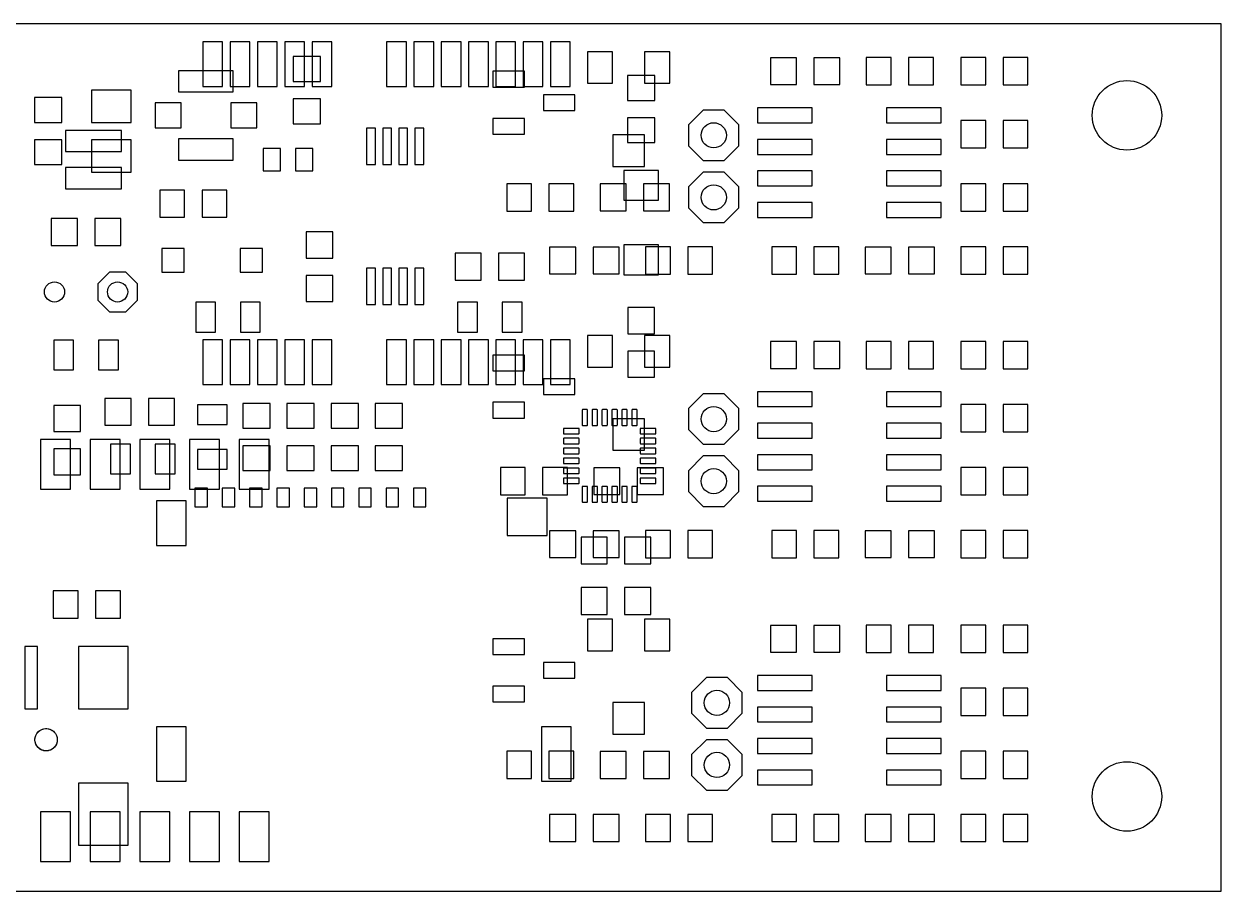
# Model space of a CAD drawing. Header units: millimetres. Extents: x 0 to 151, y 0 to 35.
# Drawn here: x 102.91 to 151.11, y 0 to 34.93 of the extents above; entities that cross this region are included whole.
import ezdxf

# ---------------------------------------------------------------- set-up
doc = ezdxf.new("R2010")
doc.units = ezdxf.units.MM

msp = doc.modelspace()

# ---------------------------------------------------------------- linework, layer by layer
at = {"layer": '16_copper'}
for points in [[(126.612, 33.806), (125.596, 33.806), (125.596, 32.536), (126.612, 32.536)], [(128.912, 33.806), (127.896, 33.806), (127.896, 32.536), (128.912, 32.536)], [(114.85, 33.608), (113.75, 33.608), (113.75, 32.608), (114.85, 32.608)], [(134.016, 33.56), (132.966, 33.56), (132.966, 32.48), (134.016, 32.48)], [(135.766, 33.56), (134.716, 33.56), (134.716, 32.48), (135.766, 32.48)], [(137.826, 33.57), (136.826, 33.57), (136.826, 32.47), (137.826, 32.47)], [(139.526, 33.57), (138.526, 33.57), (138.526, 32.47), (139.526, 32.47)], [(141.636, 33.57), (140.636, 33.57), (140.636, 32.47), (141.636, 32.47)], [(143.336, 33.57), (142.336, 33.57), (142.336, 32.47), (143.336, 32.47)], [(111.336, 33.042), (109.136, 33.042), (109.136, 32.192), (111.336, 32.192)], [(123.063, 33.017), (121.793, 33.017), (121.793, 32.383), (123.063, 32.383)], [(114.85, 31.908), (113.75, 31.908), (113.75, 30.908), (114.85, 30.908)], [(125.095, 32.068), (123.825, 32.068), (123.825, 31.433), (125.095, 31.433)], [(109.236, 31.742), (108.186, 31.742), (108.186, 30.742), (109.236, 30.742)], [(112.286, 31.742), (111.236, 31.742), (111.236, 30.742), (112.286, 30.742)], [(131.699, 30.019), (131.699, 30.861), (131.104, 31.456), (130.262, 31.456), (129.667, 30.861), (129.667, 30.019), (130.262, 29.424), (131.104, 29.424)], [(134.644, 31.542), (132.444, 31.542), (132.444, 30.942), (134.644, 30.942)], [(139.844, 31.542), (137.644, 31.542), (137.644, 30.942), (139.844, 30.942)], [(123.063, 31.117), (121.793, 31.117), (121.793, 30.483), (123.063, 30.483)], [(141.636, 31.03), (140.636, 31.03), (140.636, 29.93), (141.636, 29.93)], [(143.336, 31.03), (142.336, 31.03), (142.336, 29.93), (143.336, 29.93)], [(106.833, 30.639), (104.583, 30.639), (104.583, 29.789), (106.833, 29.789)], [(117.058, 30.728), (116.704, 30.728), (116.704, 29.266), (117.058, 29.266)], [(117.708, 30.728), (117.354, 30.728), (117.354, 29.266), (117.708, 29.266)], [(118.358, 30.728), (118.004, 30.728), (118.004, 29.266), (118.358, 29.266)], [(119.008, 30.728), (118.654, 30.728), (118.654, 29.266), (119.008, 29.266)], [(127.889, 30.456), (126.619, 30.456), (126.619, 29.186), (127.889, 29.186)], [(111.336, 30.292), (109.136, 30.292), (109.136, 29.442), (111.336, 29.442)], [(113.238, 29.914), (112.538, 29.914), (112.538, 29.014), (113.238, 29.014)], [(114.538, 29.914), (113.838, 29.914), (113.838, 29.014), (114.538, 29.014)], [(134.644, 30.272), (132.444, 30.272), (132.444, 29.672), (134.644, 29.672)], [(139.844, 30.272), (137.644, 30.272), (137.644, 29.672), (139.844, 29.672)], [(106.833, 29.139), (104.583, 29.139), (104.583, 28.289), (106.833, 28.289)], [(131.699, 27.519), (131.699, 28.361), (131.104, 28.956), (130.262, 28.956), (129.667, 28.361), (129.667, 27.519), (130.262, 26.924), (131.104, 26.924)], [(134.644, 29.002), (132.444, 29.002), (132.444, 28.402), (134.644, 28.402)], [(139.844, 29.002), (137.644, 29.002), (137.644, 28.402), (139.844, 28.402)], [(123.348, 28.49), (122.348, 28.49), (122.348, 27.39), (123.348, 27.39)], [(125.048, 28.49), (124.048, 28.49), (124.048, 27.39), (125.048, 27.39)], [(127.158, 28.48), (126.108, 28.48), (126.108, 27.4), (127.158, 27.4)], [(128.908, 28.48), (127.858, 28.48), (127.858, 27.4), (128.908, 27.4)], [(141.636, 28.49), (140.636, 28.49), (140.636, 27.39), (141.636, 27.39)], [(143.336, 28.49), (142.336, 28.49), (142.336, 27.39), (143.336, 27.39)], [(109.378, 28.236), (108.378, 28.236), (108.378, 27.136), (109.378, 27.136)], [(111.078, 28.236), (110.078, 28.236), (110.078, 27.136), (111.078, 27.136)], [(134.644, 27.732), (132.444, 27.732), (132.444, 27.132), (134.644, 27.132)], [(139.844, 27.732), (137.644, 27.732), (137.644, 27.132), (139.844, 27.132)], [(105.06, 27.083), (104.01, 27.083), (104.01, 26.003), (105.06, 26.003)], [(106.81, 27.083), (105.76, 27.083), (105.76, 26.003), (106.81, 26.003)], [(115.348, 26.546), (114.268, 26.546), (114.268, 25.496), (115.348, 25.496)], [(109.365, 25.875), (108.465, 25.875), (108.465, 24.925), (109.365, 24.925)], [(112.515, 25.875), (111.615, 25.875), (111.615, 24.925), (112.515, 24.925)], [(121.316, 25.686), (120.266, 25.686), (120.266, 24.606), (121.316, 24.606)], [(123.066, 25.686), (122.016, 25.686), (122.016, 24.606), (123.066, 24.606)], [(125.126, 25.94), (124.076, 25.94), (124.076, 24.86), (125.126, 24.86)], [(126.876, 25.94), (125.826, 25.94), (125.826, 24.86), (126.876, 24.86)], [(128.936, 25.95), (127.936, 25.95), (127.936, 24.85), (128.936, 24.85)], [(130.636, 25.95), (129.636, 25.95), (129.636, 24.85), (130.636, 24.85)], [(134.016, 25.95), (133.016, 25.95), (133.016, 24.85), (134.016, 24.85)], [(135.716, 25.95), (134.716, 25.95), (134.716, 24.85), (135.716, 24.85)], [(137.826, 25.94), (136.776, 25.94), (136.776, 24.86), (137.826, 24.86)], [(139.576, 25.94), (138.526, 25.94), (138.526, 24.86), (139.576, 24.86)], [(141.636, 25.95), (140.636, 25.95), (140.636, 24.85), (141.636, 24.85)], [(143.336, 25.95), (142.336, 25.95), (142.336, 24.85), (143.336, 24.85)], [(117.058, 25.09), (116.704, 25.09), (116.704, 23.628), (117.058, 23.628)], [(117.708, 25.09), (117.354, 25.09), (117.354, 23.628), (117.708, 23.628)], [(118.358, 25.09), (118.004, 25.09), (118.004, 23.628), (118.358, 23.628)], [(119.008, 25.09), (118.654, 25.09), (118.654, 23.628), (119.008, 23.628)], [(107.48, 23.799), (107.48, 24.461), (107.011, 24.93), (106.349, 24.93), (105.88, 24.461), (105.88, 23.799), (106.349, 23.33), (107.011, 23.33)], [(115.348, 24.796), (114.268, 24.796), (114.268, 23.746), (115.348, 23.746)], [(110.625, 23.714), (109.825, 23.714), (109.825, 22.514), (110.625, 22.514)], [(112.425, 23.714), (111.625, 23.714), (111.625, 22.514), (112.425, 22.514)], [(121.166, 23.714), (120.366, 23.714), (120.366, 22.514), (121.166, 22.514)], [(122.966, 23.714), (122.166, 23.714), (122.166, 22.514), (122.966, 22.514)], [(104.91, 22.19), (104.11, 22.19), (104.11, 20.99), (104.91, 20.99)], [(106.71, 22.19), (105.91, 22.19), (105.91, 20.99), (106.71, 20.99)], [(126.612, 22.376), (125.596, 22.376), (125.596, 21.106), (126.612, 21.106)], [(128.912, 22.376), (127.896, 22.376), (127.896, 21.106), (128.912, 21.106)], [(134.016, 22.13), (132.966, 22.13), (132.966, 21.05), (134.016, 21.05)], [(135.766, 22.13), (134.716, 22.13), (134.716, 21.05), (135.766, 21.05)], [(137.826, 22.14), (136.826, 22.14), (136.826, 21.04), (137.826, 21.04)], [(139.526, 22.14), (138.526, 22.14), (138.526, 21.04), (139.526, 21.04)], [(141.636, 22.14), (140.636, 22.14), (140.636, 21.04), (141.636, 21.04)], [(143.336, 22.14), (142.336, 22.14), (142.336, 21.04), (143.336, 21.04)], [(123.063, 21.588), (121.793, 21.588), (121.793, 20.953), (123.063, 20.953)], [(125.095, 20.637), (123.825, 20.637), (123.825, 20.003), (125.095, 20.003)], [(131.699, 18.589), (131.699, 19.431), (131.104, 20.026), (130.262, 20.026), (129.667, 19.431), (129.667, 18.589), (130.262, 17.994), (131.104, 17.994)], [(134.644, 20.112), (132.444, 20.112), (132.444, 19.512), (134.644, 19.512)], [(139.844, 20.112), (137.644, 20.112), (137.644, 19.512), (139.844, 19.512)], [(123.063, 19.688), (121.793, 19.688), (121.793, 19.053), (123.063, 19.053)], [(141.636, 19.6), (140.636, 19.6), (140.636, 18.5), (141.636, 18.5)], [(143.336, 19.6), (142.336, 19.6), (142.336, 18.5), (143.336, 18.5)], [(127.889, 19.026), (126.619, 19.026), (126.619, 17.756), (127.889, 17.756)], [(134.644, 18.842), (132.444, 18.842), (132.444, 18.242), (134.644, 18.242)], [(139.844, 18.842), (137.644, 18.842), (137.644, 18.242), (139.844, 18.242)], [(104.778, 18.192), (103.578, 18.192), (103.578, 16.192), (104.778, 16.192)], [(106.778, 18.192), (105.578, 18.192), (105.578, 16.192), (106.778, 16.192)], [(108.778, 18.192), (107.578, 18.192), (107.578, 16.192), (108.778, 16.192)], [(110.778, 18.192), (109.578, 18.192), (109.578, 16.192), (110.778, 16.192)], [(112.778, 18.192), (111.578, 18.192), (111.578, 16.192), (112.778, 16.192)], [(131.699, 16.089), (131.699, 16.931), (131.104, 17.526), (130.262, 17.526), (129.667, 16.931), (129.667, 16.089), (130.262, 15.494), (131.104, 15.494)], [(134.644, 17.572), (132.444, 17.572), (132.444, 16.972), (134.644, 16.972)], [(139.844, 17.572), (137.644, 17.572), (137.644, 16.972), (139.844, 16.972)], [(123.094, 17.06), (122.094, 17.06), (122.094, 15.96), (123.094, 15.96)], [(124.794, 17.06), (123.794, 17.06), (123.794, 15.96), (124.794, 15.96)], [(126.904, 17.05), (125.854, 17.05), (125.854, 15.97), (126.904, 15.97)], [(128.654, 17.05), (127.604, 17.05), (127.604, 15.97), (128.654, 15.97)], [(141.636, 17.06), (140.636, 17.06), (140.636, 15.96), (141.636, 15.96)], [(143.336, 17.06), (142.336, 17.06), (142.336, 15.96), (143.336, 15.96)], [(134.644, 16.302), (132.444, 16.302), (132.444, 15.702), (134.644, 15.702)], [(139.844, 16.302), (137.644, 16.302), (137.644, 15.702), (139.844, 15.702)], [(125.126, 14.51), (124.076, 14.51), (124.076, 13.43), (125.126, 13.43)], [(126.876, 14.51), (125.826, 14.51), (125.826, 13.43), (126.876, 13.43)], [(128.936, 14.52), (127.936, 14.52), (127.936, 13.42), (128.936, 13.42)], [(130.636, 14.52), (129.636, 14.52), (129.636, 13.42), (130.636, 13.42)], [(134.016, 14.52), (133.016, 14.52), (133.016, 13.42), (134.016, 13.42)], [(135.716, 14.52), (134.716, 14.52), (134.716, 13.42), (135.716, 13.42)], [(137.826, 14.51), (136.776, 14.51), (136.776, 13.43), (137.826, 13.43)], [(139.576, 14.51), (138.526, 14.51), (138.526, 13.43), (139.576, 13.43)], [(141.636, 14.52), (140.636, 14.52), (140.636, 13.42), (141.636, 13.42)], [(143.336, 14.52), (142.336, 14.52), (142.336, 13.42), (143.336, 13.42)], [(126.612, 10.946), (125.596, 10.946), (125.596, 9.676), (126.612, 9.676)], [(128.912, 10.946), (127.896, 10.946), (127.896, 9.676), (128.912, 9.676)], [(134.016, 10.7), (132.966, 10.7), (132.966, 9.62), (134.016, 9.62)], [(135.766, 10.7), (134.716, 10.7), (134.716, 9.62), (135.766, 9.62)], [(137.826, 10.71), (136.826, 10.71), (136.826, 9.61), (137.826, 9.61)], [(139.526, 10.71), (138.526, 10.71), (138.526, 9.61), (139.526, 9.61)], [(141.636, 10.71), (140.636, 10.71), (140.636, 9.61), (141.636, 9.61)], [(143.336, 10.71), (142.336, 10.71), (142.336, 9.61), (143.336, 9.61)], [(123.063, 10.158), (121.793, 10.158), (121.793, 9.523), (123.063, 9.523)], [(125.095, 9.207), (123.825, 9.207), (123.825, 8.572), (125.095, 8.572)], [(134.644, 8.682), (132.444, 8.682), (132.444, 8.082), (134.644, 8.082)], [(139.844, 8.682), (137.644, 8.682), (137.644, 8.082), (139.844, 8.082)], [(123.063, 8.258), (121.793, 8.258), (121.793, 7.623), (123.063, 7.623)], [(131.826, 7.159), (131.826, 8.001), (131.231, 8.596), (130.389, 8.596), (129.794, 8.001), (129.794, 7.159), (130.389, 6.564), (131.231, 6.564)], [(141.636, 8.17), (140.636, 8.17), (140.636, 7.07), (141.636, 7.07)], [(143.336, 8.17), (142.336, 8.17), (142.336, 7.07), (143.336, 7.07)], [(127.889, 7.596), (126.619, 7.596), (126.619, 6.326), (127.889, 6.326)], [(134.644, 7.412), (132.444, 7.412), (132.444, 6.812), (134.644, 6.812)], [(139.844, 7.412), (137.644, 7.412), (137.644, 6.812), (139.844, 6.812)], [(131.826, 4.659), (131.826, 5.501), (131.231, 6.096), (130.389, 6.096), (129.794, 5.501), (129.794, 4.659), (130.389, 4.064), (131.231, 4.064)], [(134.644, 6.142), (132.444, 6.142), (132.444, 5.542), (134.644, 5.542)], [(139.844, 6.142), (137.644, 6.142), (137.644, 5.542), (139.844, 5.542)], [(123.348, 5.63), (122.348, 5.63), (122.348, 4.53), (123.348, 4.53)], [(125.048, 5.63), (124.048, 5.63), (124.048, 4.53), (125.048, 4.53)], [(127.158, 5.62), (126.108, 5.62), (126.108, 4.54), (127.158, 4.54)], [(128.908, 5.62), (127.858, 5.62), (127.858, 4.54), (128.908, 4.54)], [(141.636, 5.63), (140.636, 5.63), (140.636, 4.53), (141.636, 4.53)], [(143.336, 5.63), (142.336, 5.63), (142.336, 4.53), (143.336, 4.53)], [(134.644, 4.872), (132.444, 4.872), (132.444, 4.272), (134.644, 4.272)], [(139.844, 4.872), (137.644, 4.872), (137.644, 4.272), (139.844, 4.272)], [(104.778, 3.192), (103.578, 3.192), (103.578, 1.192), (104.778, 1.192)], [(106.778, 3.192), (105.578, 3.192), (105.578, 1.192), (106.778, 1.192)], [(108.778, 3.192), (107.578, 3.192), (107.578, 1.192), (108.778, 1.192)], [(110.778, 3.192), (109.578, 3.192), (109.578, 1.192), (110.778, 1.192)], [(112.778, 3.192), (111.578, 3.192), (111.578, 1.192), (112.778, 1.192)], [(125.126, 3.08), (124.076, 3.08), (124.076, 2), (125.126, 2)], [(126.876, 3.08), (125.826, 3.08), (125.826, 2), (126.876, 2)], [(128.936, 3.09), (127.936, 3.09), (127.936, 1.99), (128.936, 1.99)], [(130.636, 3.09), (129.636, 3.09), (129.636, 1.99), (130.636, 1.99)], [(134.016, 3.09), (133.016, 3.09), (133.016, 1.99), (134.016, 1.99)], [(135.716, 3.09), (134.716, 3.09), (134.716, 1.99), (135.716, 1.99)], [(137.826, 3.08), (136.776, 3.08), (136.776, 2), (137.826, 2)], [(139.576, 3.08), (138.526, 3.08), (138.526, 2), (139.576, 2)], [(141.636, 3.09), (140.636, 3.09), (140.636, 1.99), (141.636, 1.99)], [(143.336, 3.09), (142.336, 3.09), (142.336, 1.99), (143.336, 1.99)]]:
    msp.add_lwpolyline(points, close=True, dxfattribs=at)
at = {"layer": '1_copper'}
for points in [[(110.907, 34.199), (110.107, 34.199), (110.107, 32.399), (110.907, 32.399)], [(112.007, 34.199), (111.207, 34.199), (111.207, 32.399), (112.007, 32.399)], [(113.107, 34.199), (112.307, 34.199), (112.307, 32.399), (113.107, 32.399)], [(114.207, 34.199), (113.407, 34.199), (113.407, 32.399), (114.207, 32.399)], [(115.307, 34.199), (114.507, 34.199), (114.507, 32.399), (115.307, 32.399)], [(118.307, 34.199), (117.507, 34.199), (117.507, 32.399), (118.307, 32.399)], [(119.407, 34.199), (118.607, 34.199), (118.607, 32.399), (119.407, 32.399)], [(120.507, 34.199), (119.707, 34.199), (119.707, 32.399), (120.507, 32.399)], [(121.607, 34.199), (120.807, 34.199), (120.807, 32.399), (121.607, 32.399)], [(122.707, 34.199), (121.907, 34.199), (121.907, 32.399), (122.707, 32.399)], [(123.807, 34.199), (123.007, 34.199), (123.007, 32.399), (123.807, 32.399)], [(124.907, 34.199), (124.107, 34.199), (124.107, 32.399), (124.907, 32.399)], [(128.312, 32.846), (127.212, 32.846), (127.212, 31.846), (128.312, 31.846)], [(104.436, 31.957), (103.336, 31.957), (103.336, 30.957), (104.436, 30.957)], [(107.226, 32.257), (105.626, 32.257), (105.626, 30.957), (107.226, 30.957)], [(131.699, 30.019), (131.699, 30.861), (131.104, 31.456), (130.262, 31.456), (129.667, 30.861), (129.667, 30.019), (130.262, 29.424), (131.104, 29.424)], [(128.312, 31.146), (127.212, 31.146), (127.212, 30.146), (128.312, 30.146)], [(104.436, 30.257), (103.336, 30.257), (103.336, 29.257), (104.436, 29.257)], [(107.226, 30.257), (105.626, 30.257), (105.626, 28.957), (107.226, 28.957)], [(128.462, 29.024), (127.062, 29.024), (127.062, 27.824), (128.462, 27.824)], [(131.699, 27.519), (131.699, 28.361), (131.104, 28.956), (130.262, 28.956), (129.667, 28.361), (129.667, 27.519), (130.262, 26.924), (131.104, 26.924)], [(128.462, 26.024), (127.062, 26.024), (127.062, 24.824), (128.462, 24.824)], [(107.48, 23.799), (107.48, 24.461), (107.011, 24.93), (106.349, 24.93), (105.88, 24.461), (105.88, 23.799), (106.349, 23.33), (107.011, 23.33)], [(128.302, 23.498), (127.222, 23.498), (127.222, 22.448), (128.302, 22.448)], [(110.907, 22.199), (110.107, 22.199), (110.107, 20.399), (110.907, 20.399)], [(112.007, 22.199), (111.207, 22.199), (111.207, 20.399), (112.007, 20.399)], [(113.107, 22.199), (112.307, 22.199), (112.307, 20.399), (113.107, 20.399)], [(114.207, 22.199), (113.407, 22.199), (113.407, 20.399), (114.207, 20.399)], [(115.307, 22.199), (114.507, 22.199), (114.507, 20.399), (115.307, 20.399)], [(118.307, 22.199), (117.507, 22.199), (117.507, 20.399), (118.307, 20.399)], [(119.407, 22.199), (118.607, 22.199), (118.607, 20.399), (119.407, 20.399)], [(120.507, 22.199), (119.707, 22.199), (119.707, 20.399), (120.507, 20.399)], [(121.607, 22.199), (120.807, 22.199), (120.807, 20.399), (121.607, 20.399)], [(122.707, 22.199), (121.907, 22.199), (121.907, 20.399), (122.707, 20.399)], [(123.807, 22.199), (123.007, 22.199), (123.007, 20.399), (123.807, 20.399)], [(124.907, 22.199), (124.107, 22.199), (124.107, 20.399), (124.907, 20.399)], [(128.302, 21.748), (127.222, 21.748), (127.222, 20.698), (128.302, 20.698)], [(107.219, 19.844), (106.169, 19.844), (106.169, 18.764), (107.219, 18.764)], [(108.969, 19.844), (107.919, 19.844), (107.919, 18.764), (108.969, 18.764)], [(131.699, 18.589), (131.699, 19.431), (131.104, 20.026), (130.262, 20.026), (129.667, 19.431), (129.667, 18.589), (130.262, 17.994), (131.104, 17.994)], [(105.188, 19.561), (104.108, 19.561), (104.108, 18.511), (105.188, 18.511)], [(111.09, 19.588), (109.89, 19.588), (109.89, 18.788), (111.09, 18.788)], [(112.818, 19.638), (111.718, 19.638), (111.718, 18.638), (112.818, 18.638)], [(114.596, 19.638), (113.496, 19.638), (113.496, 18.638), (114.596, 18.638)], [(116.374, 19.638), (115.274, 19.638), (115.274, 18.638), (116.374, 18.638)], [(118.152, 19.638), (117.052, 19.638), (117.052, 18.638), (118.152, 18.638)], [(125.59, 18.755), (125.598, 18.763), (125.602, 18.773), (125.602, 19.369), (125.598, 19.379), (125.59, 19.387), (125.58, 19.391), (125.404, 19.391), (125.394, 19.387), (125.386, 19.379), (125.382, 19.369), (125.382, 18.773), (125.386, 18.763), (125.394, 18.755), (125.404, 18.751), (125.58, 18.751)], [(125.99, 18.755), (125.998, 18.763), (126.002, 18.773), (126.002, 19.369), (125.998, 19.379), (125.99, 19.387), (125.98, 19.391), (125.804, 19.391), (125.794, 19.387), (125.786, 19.379), (125.782, 19.369), (125.782, 18.773), (125.786, 18.763), (125.794, 18.755), (125.804, 18.751), (125.98, 18.751)], [(126.39, 18.755), (126.398, 18.763), (126.402, 18.773), (126.402, 19.369), (126.398, 19.379), (126.39, 19.387), (126.38, 19.391), (126.204, 19.391), (126.194, 19.387), (126.186, 19.379), (126.182, 19.369), (126.182, 18.773), (126.186, 18.763), (126.194, 18.755), (126.204, 18.751), (126.38, 18.751)], [(126.79, 18.755), (126.798, 18.763), (126.802, 18.773), (126.802, 19.369), (126.798, 19.379), (126.79, 19.387), (126.78, 19.391), (126.604, 19.391), (126.594, 19.387), (126.586, 19.379), (126.582, 19.369), (126.582, 18.773), (126.586, 18.763), (126.594, 18.755), (126.604, 18.751), (126.78, 18.751)], [(127.19, 18.755), (127.198, 18.763), (127.202, 18.773), (127.202, 19.369), (127.198, 19.379), (127.19, 19.387), (127.18, 19.391), (127.004, 19.391), (126.994, 19.387), (126.986, 19.379), (126.982, 19.369), (126.982, 18.773), (126.986, 18.763), (126.994, 18.755), (127.004, 18.751), (127.18, 18.751)], [(127.59, 18.755), (127.598, 18.763), (127.602, 18.773), (127.602, 19.369), (127.598, 19.379), (127.59, 19.387), (127.58, 19.391), (127.404, 19.391), (127.394, 19.387), (127.386, 19.379), (127.382, 19.369), (127.382, 18.773), (127.386, 18.763), (127.394, 18.755), (127.404, 18.751), (127.58, 18.751)], [(125.255, 18.42), (125.263, 18.428), (125.267, 18.438), (125.267, 18.614), (125.263, 18.624), (125.255, 18.632), (125.245, 18.636), (124.649, 18.636), (124.639, 18.632), (124.631, 18.624), (124.627, 18.614), (124.627, 18.438), (124.631, 18.428), (124.639, 18.42), (124.649, 18.416), (125.245, 18.416)], [(128.345, 18.42), (128.353, 18.428), (128.357, 18.438), (128.357, 18.614), (128.353, 18.624), (128.345, 18.632), (128.335, 18.636), (127.739, 18.636), (127.729, 18.632), (127.721, 18.624), (127.717, 18.614), (127.717, 18.438), (127.721, 18.428), (127.729, 18.42), (127.739, 18.416), (128.335, 18.416)], [(107.196, 17.999), (106.396, 17.999), (106.396, 16.799), (107.196, 16.799)], [(108.996, 17.999), (108.196, 17.999), (108.196, 16.799), (108.996, 16.799)], [(112.818, 17.938), (111.718, 17.938), (111.718, 16.938), (112.818, 16.938)], [(114.596, 17.938), (113.496, 17.938), (113.496, 16.938), (114.596, 16.938)], [(116.374, 17.938), (115.274, 17.938), (115.274, 16.938), (116.374, 16.938)], [(118.152, 17.938), (117.052, 17.938), (117.052, 16.938), (118.152, 16.938)], [(125.255, 18.02), (125.263, 18.028), (125.267, 18.038), (125.267, 18.214), (125.263, 18.224), (125.255, 18.232), (125.245, 18.236), (124.649, 18.236), (124.639, 18.232), (124.631, 18.224), (124.627, 18.214), (124.627, 18.038), (124.631, 18.028), (124.639, 18.02), (124.649, 18.016), (125.245, 18.016)], [(125.255, 17.62), (125.263, 17.628), (125.267, 17.638), (125.267, 17.814), (125.263, 17.824), (125.255, 17.832), (125.245, 17.836), (124.649, 17.836), (124.639, 17.832), (124.631, 17.824), (124.627, 17.814), (124.627, 17.638), (124.631, 17.628), (124.639, 17.62), (124.649, 17.616), (125.245, 17.616)], [(128.345, 18.02), (128.353, 18.028), (128.357, 18.038), (128.357, 18.214), (128.353, 18.224), (128.345, 18.232), (128.335, 18.236), (127.739, 18.236), (127.729, 18.232), (127.721, 18.224), (127.717, 18.214), (127.717, 18.038), (127.721, 18.028), (127.729, 18.02), (127.739, 18.016), (128.335, 18.016)], [(128.345, 17.62), (128.353, 17.628), (128.357, 17.638), (128.357, 17.814), (128.353, 17.824), (128.345, 17.832), (128.335, 17.836), (127.739, 17.836), (127.729, 17.832), (127.721, 17.824), (127.717, 17.814), (127.717, 17.638), (127.721, 17.628), (127.729, 17.62), (127.739, 17.616), (128.335, 17.616)], [(105.188, 17.811), (104.108, 17.811), (104.108, 16.761), (105.188, 16.761)], [(111.09, 17.788), (109.89, 17.788), (109.89, 16.988), (111.09, 16.988)], [(125.255, 17.22), (125.263, 17.228), (125.267, 17.238), (125.267, 17.414), (125.263, 17.424), (125.255, 17.432), (125.245, 17.436), (124.649, 17.436), (124.639, 17.432), (124.631, 17.424), (124.627, 17.414), (124.627, 17.238), (124.631, 17.228), (124.639, 17.22), (124.649, 17.216), (125.245, 17.216)], [(128.345, 17.22), (128.353, 17.228), (128.357, 17.238), (128.357, 17.414), (128.353, 17.424), (128.345, 17.432), (128.335, 17.436), (127.739, 17.436), (127.729, 17.432), (127.721, 17.424), (127.717, 17.414), (127.717, 17.238), (127.721, 17.228), (127.729, 17.22), (127.739, 17.216), (128.335, 17.216)], [(131.699, 16.089), (131.699, 16.931), (131.104, 17.526), (130.262, 17.526), (129.667, 16.931), (129.667, 16.089), (130.262, 15.494), (131.104, 15.494)], [(125.255, 16.82), (125.263, 16.828), (125.267, 16.838), (125.267, 17.014), (125.263, 17.024), (125.255, 17.032), (125.245, 17.036), (124.649, 17.036), (124.639, 17.032), (124.631, 17.024), (124.627, 17.014), (124.627, 16.838), (124.631, 16.828), (124.639, 16.82), (124.649, 16.816), (125.245, 16.816)], [(128.345, 16.82), (128.353, 16.828), (128.357, 16.838), (128.357, 17.014), (128.353, 17.024), (128.345, 17.032), (128.335, 17.036), (127.739, 17.036), (127.729, 17.032), (127.721, 17.024), (127.717, 17.014), (127.717, 16.838), (127.721, 16.828), (127.729, 16.82), (127.739, 16.816), (128.335, 16.816)], [(125.255, 16.42), (125.263, 16.428), (125.267, 16.438), (125.267, 16.614), (125.263, 16.624), (125.255, 16.632), (125.245, 16.636), (124.649, 16.636), (124.639, 16.632), (124.631, 16.624), (124.627, 16.614), (124.627, 16.438), (124.631, 16.428), (124.639, 16.42), (124.649, 16.416), (125.245, 16.416)], [(128.345, 16.42), (128.353, 16.428), (128.357, 16.438), (128.357, 16.614), (128.353, 16.624), (128.345, 16.632), (128.335, 16.636), (127.739, 16.636), (127.729, 16.632), (127.721, 16.624), (127.717, 16.614), (127.717, 16.438), (127.721, 16.428), (127.729, 16.42), (127.739, 16.416), (128.335, 16.416)], [(110.295, 16.221), (109.795, 16.221), (109.795, 15.471), (110.295, 15.471)], [(111.395, 16.221), (110.895, 16.221), (110.895, 15.471), (111.395, 15.471)], [(112.495, 16.221), (111.995, 16.221), (111.995, 15.471), (112.495, 15.471)], [(113.595, 16.221), (113.095, 16.221), (113.095, 15.471), (113.595, 15.471)], [(114.695, 16.221), (114.195, 16.221), (114.195, 15.471), (114.695, 15.471)], [(115.795, 16.221), (115.295, 16.221), (115.295, 15.471), (115.795, 15.471)], [(116.895, 16.221), (116.395, 16.221), (116.395, 15.471), (116.895, 15.471)], [(117.995, 16.221), (117.495, 16.221), (117.495, 15.471), (117.995, 15.471)], [(119.095, 16.221), (118.595, 16.221), (118.595, 15.471), (119.095, 15.471)], [(125.59, 15.665), (125.598, 15.673), (125.602, 15.683), (125.602, 16.279), (125.598, 16.289), (125.59, 16.297), (125.58, 16.301), (125.404, 16.301), (125.394, 16.297), (125.386, 16.289), (125.382, 16.279), (125.382, 15.683), (125.386, 15.673), (125.394, 15.665), (125.404, 15.661), (125.58, 15.661)], [(125.99, 15.665), (125.998, 15.673), (126.002, 15.683), (126.002, 16.279), (125.998, 16.289), (125.99, 16.297), (125.98, 16.301), (125.804, 16.301), (125.794, 16.297), (125.786, 16.289), (125.782, 16.279), (125.782, 15.683), (125.786, 15.673), (125.794, 15.665), (125.804, 15.661), (125.98, 15.661)], [(126.39, 15.665), (126.398, 15.673), (126.402, 15.683), (126.402, 16.279), (126.398, 16.289), (126.39, 16.297), (126.38, 16.301), (126.204, 16.301), (126.194, 16.297), (126.186, 16.289), (126.182, 16.279), (126.182, 15.683), (126.186, 15.673), (126.194, 15.665), (126.204, 15.661), (126.38, 15.661)], [(126.79, 15.665), (126.798, 15.673), (126.802, 15.683), (126.802, 16.279), (126.798, 16.289), (126.79, 16.297), (126.78, 16.301), (126.604, 16.301), (126.594, 16.297), (126.586, 16.289), (126.582, 16.279), (126.582, 15.683), (126.586, 15.673), (126.594, 15.665), (126.604, 15.661), (126.78, 15.661)], [(127.19, 15.665), (127.198, 15.673), (127.202, 15.683), (127.202, 16.279), (127.198, 16.289), (127.19, 16.297), (127.18, 16.301), (127.004, 16.301), (126.994, 16.297), (126.986, 16.289), (126.982, 16.279), (126.982, 15.683), (126.986, 15.673), (126.994, 15.665), (127.004, 15.661), (127.18, 15.661)], [(127.59, 15.665), (127.598, 15.673), (127.602, 15.683), (127.602, 16.279), (127.598, 16.289), (127.59, 16.297), (127.58, 16.301), (127.404, 16.301), (127.394, 16.297), (127.386, 16.289), (127.382, 16.279), (127.382, 15.683), (127.386, 15.673), (127.394, 15.665), (127.404, 15.661), (127.58, 15.661)], [(109.445, 15.721), (108.245, 15.721), (108.245, 13.921), (109.445, 13.921)], [(123.97, 15.821), (122.37, 15.821), (122.37, 14.321), (123.97, 14.321)], [(126.396, 14.256), (125.346, 14.256), (125.346, 13.176), (126.396, 13.176)], [(128.146, 14.256), (127.096, 14.256), (127.096, 13.176), (128.146, 13.176)], [(105.09, 12.092), (104.09, 12.092), (104.09, 10.992), (105.09, 10.992)], [(106.79, 12.092), (105.79, 12.092), (105.79, 10.992), (106.79, 10.992)], [(126.396, 12.224), (125.346, 12.224), (125.346, 11.144), (126.396, 11.144)], [(128.146, 12.224), (127.096, 12.224), (127.096, 11.144), (128.146, 11.144)], [(103.45, 9.846), (102.95, 9.846), (102.95, 7.346), (103.45, 7.346)], [(107.1, 9.846), (105.1, 9.846), (105.1, 7.346), (107.1, 7.346)], [(131.826, 7.159), (131.826, 8.001), (131.231, 8.596), (130.389, 8.596), (129.794, 8.001), (129.794, 7.159), (130.389, 6.564), (131.231, 6.564)], [(109.445, 6.621), (108.245, 6.621), (108.245, 4.421), (109.445, 4.421)], [(124.945, 6.621), (123.745, 6.621), (123.745, 4.421), (124.945, 4.421)], [(131.826, 4.659), (131.826, 5.501), (131.231, 6.096), (130.389, 6.096), (129.794, 5.501), (129.794, 4.659), (130.389, 4.064), (131.231, 4.064)], [(107.1, 4.346), (105.1, 4.346), (105.1, 1.846), (107.1, 1.846)]]:
    msp.add_lwpolyline(points, close=True, dxfattribs=at)
at = {"layer": 'drills_NPTH'}
msp.add_circle((103.8, 6.096), 0.45, dxfattribs=at)
at = {"layer": 'drills_PTH'}
for centre, radius in [((147.32, 31.242), 1.4), ((130.683, 30.44), 0.508), ((130.683, 27.94), 0.508), ((104.14, 24.13), 0.406), ((106.68, 24.13), 0.406), ((130.683, 19.01), 0.508), ((130.683, 16.51), 0.508), ((130.81, 7.58), 0.508), ((130.81, 5.08), 0.508), ((147.32, 3.81), 1.4)]:
    msp.add_circle(centre, radius, dxfattribs=at)
at = {"layer": 'holes'}
msp.add_lwpolyline([(103.829, 6.546), (103.888, 6.538), (103.945, 6.523), (103.999, 6.5), (104.051, 6.471), (104.097, 6.435), (104.139, 6.393), (104.175, 6.347), (104.204, 6.295), (104.227, 6.241), (104.242, 6.184), (104.25, 6.125), (104.25, 6.067), (104.242, 6.008), (104.227, 5.951), (104.204, 5.897), (104.175, 5.845), (104.139, 5.799), (104.097, 5.757), (104.051, 5.721), (103.999, 5.692), (103.945, 5.669), (103.888, 5.654), (103.829, 5.646), (103.771, 5.646), (103.712, 5.654), (103.655, 5.669), (103.601, 5.692), (103.549, 5.721), (103.503, 5.757), (103.461, 5.799), (103.425, 5.845), (103.396, 5.897), (103.373, 5.951), (103.358, 6.008), (103.35, 6.067), (103.35, 6.125), (103.358, 6.184), (103.373, 6.241), (103.396, 6.295), (103.425, 6.347), (103.461, 6.393), (103.503, 6.435), (103.549, 6.471), (103.601, 6.5), (103.655, 6.523), (103.712, 6.538), (103.771, 6.546), (103.829, 6.546)], close=True, dxfattribs=at)
at = {"layer": 'outline'}
msp.add_lwpolyline([(0, 0), (151.11, 0), (151.11, 34.925), (0, 34.925), (0, 0)], close=True, dxfattribs=at)

doc.saveas('drawing.dxf')
